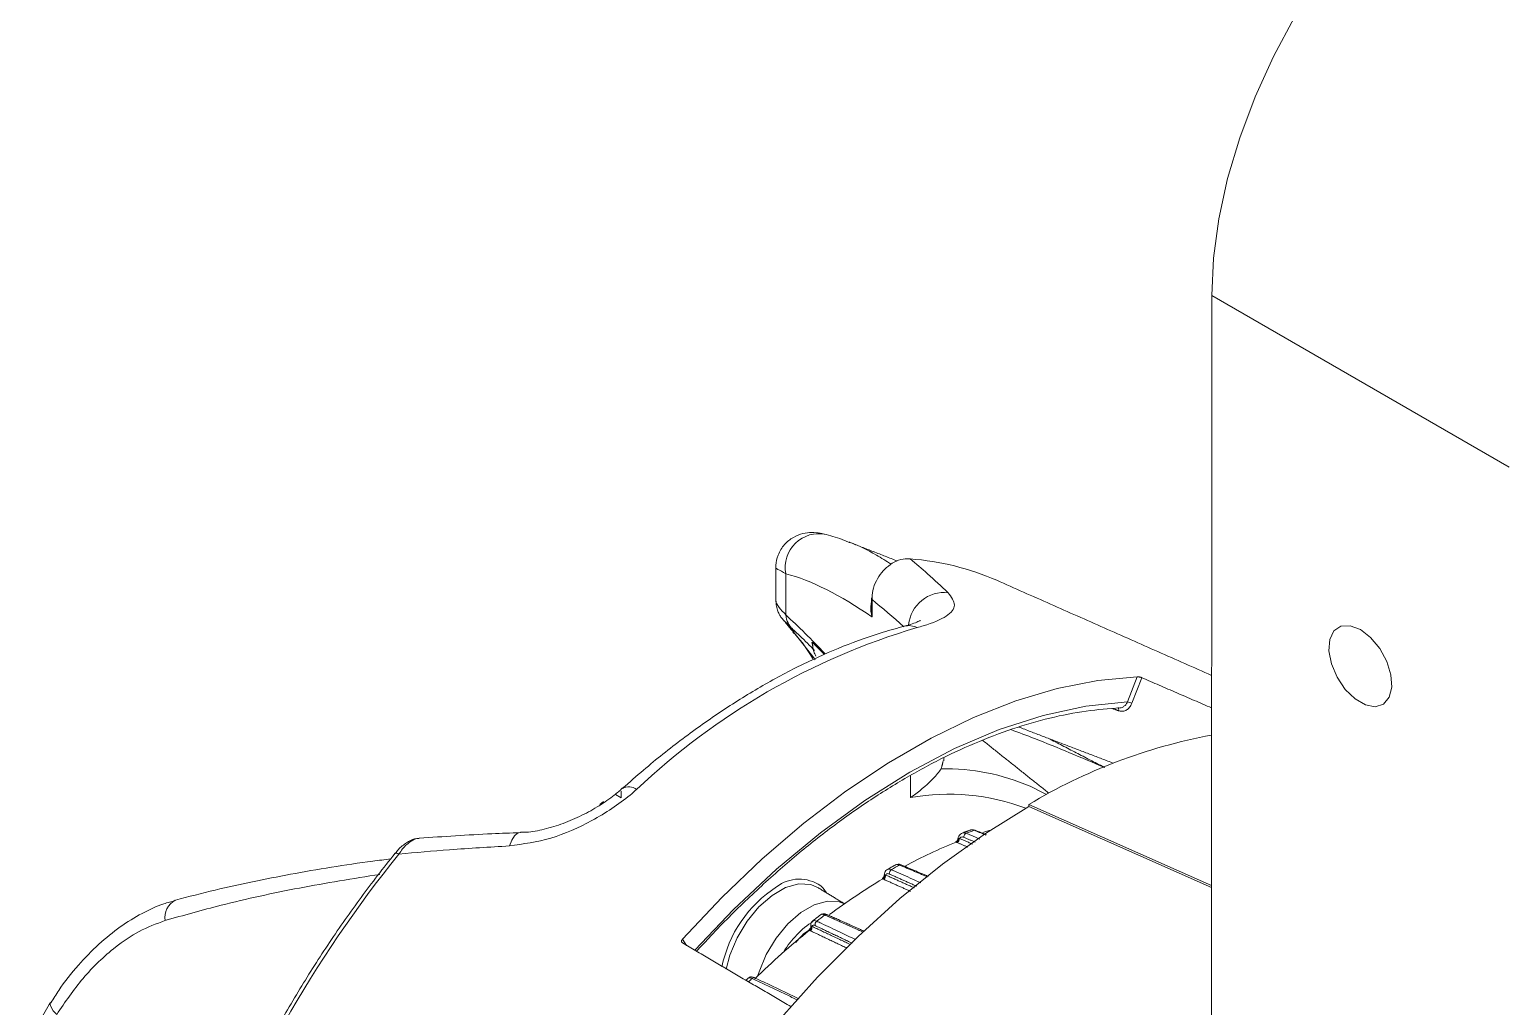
# Model space of a CAD drawing. Extents: x 12.1 to 108.7, y 1 to 80.4.
# Drawn here: x 14.277 to 18.652, y 66.046 to 68.95 of the extents above; entities that cross this region are included whole.
import ezdxf

# ---------------------------------------------------------------- set-up
doc = ezdxf.new("R2010")
doc.units = 0
doc.header["$MEASUREMENT"] = 0
doc.linetypes.add('SLD-Solid', pattern=[0])
doc.layers.add('OBJECT', color=7, linetype='CONTINUOUS')

msp = doc.modelspace()

# ---------------------------------------------------------------- linework, layer by layer
at = {"layer": 'OBJECT', "linetype": 'SLD-Solid', "lineweight": 15}
for p, q in [((17.7905, 68.1588), (17.7896, 61.8223)), ((18.6744, 67.6484), (17.7905, 68.1588)), ((16.5249, 67.3321), (16.5249, 67.2094)), ((16.781, 67.255), (16.781, 67.2035)), ((17.5402, 66.9514), (17.5691, 67.026)), ((17.5827, 67.0231), (17.5531, 66.9469)), ((17.4947, 66.7703), (17.4979, 66.7687)), ((16.8953, 66.6667), (16.8953, 66.7318)), ((16.0358, 66.6854), (16.0358, 66.6655)), ((15.9718, 66.6458), (15.9828, 66.6548)), ((16.0182, 66.6757), (16.0358, 66.6655)), ((17.2468, 66.6461), (17.2468, 66.6401)), ((17.7903, 66.4052), (17.2468, 66.6461)), ((17.7903, 66.3992), (17.2468, 66.6401)), ((16.23, 66.2275), (16.2173, 66.2456))]:
    msp.add_line(p, q, dxfattribs=at)
at = {"layer": 'OBJECT', "linetype": 'SLD-Solid', "lineweight": 15, "flags": 128}
for points in [[(18.6307, 69.6137), (18.5367, 69.5533), (18.4438, 69.4815), (18.3533, 69.3991), (18.2662, 69.3072), (18.1838, 69.207), (18.1069, 69.0997), (18.0367, 68.9867), (17.9739, 68.8693), (17.9194, 68.7492), (17.8738, 68.6277), (17.8377, 68.5064), (17.8116, 68.3868), (17.7958, 68.2704), (17.7905, 68.1588)], [(16.5471, 67.16), (16.5397, 67.1672), (16.5365, 67.1711)], [(18.2324, 67.1659), (18.2019, 67.1776), (18.1748, 67.1763), (18.1539, 67.1622), (18.1415, 67.1367), (18.139, 67.1027), (18.1465, 67.0638), (18.1634, 67.0242), (18.1877, 66.9883), (18.2169, 66.9599), (18.2478, 66.9421), (18.2769, 66.9368), (18.3013, 66.9446), (18.3181, 66.9647), (18.3257, 66.9949), (18.3232, 67.0318), (18.3108, 67.0716), (18.2899, 67.1098), (18.2628, 67.1425), (18.2324, 67.1659)], [(16.612, 67.0764), (16.6083, 67.0819), (16.5471, 67.16)], [(16.2173, 66.2456), (16.3343, 66.3697), (16.4548, 66.4849), (16.5781, 66.5905), (16.7034, 66.6859), (16.8298, 66.7704), (16.9566, 66.8437), (17.0831, 66.9051), (17.2083, 66.9543), (17.3316, 66.991), (17.4521, 67.015), (17.5691, 67.026)], [(16.2545, 66.2135), (16.3697, 66.3341), (16.4972, 66.4536), (16.6275, 66.5619), (16.7599, 66.6582), (16.8932, 66.7419), (17.0265, 66.8122), (17.1589, 66.8687), (17.2893, 66.9109), (17.4167, 66.9385), (17.5402, 66.9514)], [(17.5135, 66.9248), (17.5139, 66.9268), (17.5141, 66.9287), (17.5139, 66.9305), (17.5135, 66.932), (17.5128, 66.9333), (17.512, 66.9342), (17.5112, 66.9346)], [(17.251, 66.7002), (17.2879, 66.6823), (17.2998, 66.6758)], [(17.2468, 66.6401), (17.118, 66.5599), (16.99, 66.4684), (16.8636, 66.3663), (16.7396, 66.2541), (16.6187, 66.1326), (16.5018, 66.0025), (16.3895, 65.8646), (16.2825, 65.7198), (16.1816, 65.569), (16.0873, 65.4131), (16.0001, 65.2531), (15.9208, 65.09), (15.8497, 64.9248), (15.7873, 64.7585)], [(15.736, 66.5626), (15.7277, 66.5606), (15.7182, 66.553), (15.71, 66.5403), (15.7034, 66.5231)], [(17.1331, 66.5699), (17.1224, 66.5667), (17.11, 66.5628)], [(15.3637, 66.5013), (15.3643, 66.5018), (15.3659, 66.502), (15.3683, 66.5015), (15.3712, 66.5004), (15.3748, 66.4987)], [(16.6194, 66.3996), (16.5988, 66.4083), (16.5634, 66.4103), (16.5243, 66.3993), (16.484, 66.376), (16.4449, 66.3419), (16.4096, 66.299), (16.3802, 66.2502), (16.3585, 66.1983), (16.3477, 66.1565)], [(16.6284, 66.4042), (16.6355, 66.3973), (16.6459, 66.3835)], [(16.4419, 66.1384), (16.4452, 66.1491), (16.4667, 66.2004), (16.4958, 66.2489), (16.5308, 66.2913), (16.5695, 66.3252), (16.6095, 66.3482), (16.6482, 66.3591), (16.6833, 66.3571), (16.6993, 66.3509)], [(14.3394, 66.0573), (14.3383, 66.0515), (14.3411, 66.0434), (14.3477, 66.0334), (14.3577, 66.022)]]:
    msp.add_lwpolyline(points, dxfattribs=at)
at = {"layer": 'OBJECT', "linetype": 'SLD-Solid', "lineweight": 15}
for centre, radius, start, end in [((16.6225, 67.3514), 0.0995, 77.2261, 191.1874), ((16.8366, 66.5916), 0.7867, 66.3926, 85.7573), ((16.7902, 67.261), 0.0111, 180.7199, 213.2497), ((16.996, 67.1695), 0.1068, 84.0344, 174.1141), ((16.5919, 67.2155), 0.0673, 185.1393, 227.0104), ((17.5056, 65.1864), 2.0717, 106.5663, 133.4284), ((16.8905, 67.1217), 0.056, 64.1475, 103.6629), ((17.5343, 66.9137), 0.0381, 60.4843, 81.2264), ((18.0924, 65.2371), 1.6433, 100.5928, 120.9712), ((17.0011, 66.1223), 0.6297, 66.6121, 91.3198), ((16.058, 66.6607), 0.0382, 52.3091, 119.4778), ((17.0087, 66.0163), 0.6603, 69.6394, 99.8928), ((17.067, 66.5487), 0.0135, 117.0699, 179.6107), ((17.5231, 65.3597), 1.2869, 109.9278, 111.0508), ((17.0862, 66.5654), 0.00453, 69.1701, 112.6349), ((17.5703, 65.1872), 1.451, 111.8105, 118.4503), ((17.0271, 66.5461), 0.0124, 289.3937, 355.1738), ((17.0275, 66.5451), 0.0135, 297.5593, 359.5279), ((18.2568, 64.1712), 3.7045, 141.0762, 159.8067), ((17.7029, 64.9829), 1.705, 119.5318, 120.4628), ((16.8655, 66.462), 0.0052, 69.7257, 123.9462), ((16.5648, 66.314), 0.1104, 54.8272, 127.7303), ((17.7882, 64.8071), 1.8894, 121.0823, 126.8614), ((16.8072, 66.4367), 0.0127, 295.7904, 0.4154), ((16.8076, 66.4354), 0.0139, 303.696, 4.9162), ((16.8462, 66.4409), 0.0138, 123.2501, 184.9599), ((16.6969, 66.0907), 0.3692, 122.7276, 168.6613), ((14.7376, 66.3098), 0.0586, 117.726, 188.4501), ((16.7598, 66.0632), 0.2815, 123.0367, 148.8152), ((16.6251, 66.289), 0.0135, 128.3304, 191.5146), ((17.9582, 64.606), 2.1605, 127.5889, 128.3839), ((16.6444, 66.3136), 0.00603, 71.0211, 133.2332), ((18.0635, 64.4527), 2.3383, 128.9012, 134.226), ((16.5887, 66.2831), 0.0124, 301.0858, 6.713), ((16.5891, 66.2815), 0.0135, 308.7502, 11.5074), ((18.2342, 64.2924), 2.5785, 134.5778, 134.8925), ((16.4298, 66.1249), 0.00675, 71.3804, 142.1104)]:
    msp.add_arc(centre, radius, start, end, dxfattribs=at)
for centre, major_axis, ratio, start_param, end_param in [((18.1257, 63.6442), (-1.8008, 3.6781), 0.229586, 5.893384, 6.086386), ((17.9585, 63.9094), (-1.714, 3.5313), 0.23222, 5.765074, 5.827045), ((17.2504, 65.0326), (-1.1587, 2.3666), 0.229586, 5.646817, 5.753647)]:
    msp.add_ellipse(centre, major_axis=major_axis, ratio=ratio, start_param=start_param, end_param=end_param, dxfattribs=at)
for points, knots in [([(16.6443, 67.4483), (16.6387, 67.4498), (16.6265, 67.453), (16.6046, 67.4555), (16.5757, 67.4528), (16.5463, 67.4416), (16.5188, 67.4195), (16.501, 67.3896), (16.4944, 67.3635), (16.4952, 67.3515), (16.4954, 67.3485)], [0, 0, 0, 0, 0.133677, 0.296524, 0.422018, 0.551995, 0.686147, 0.83398, 0.958067, 1, 1, 1, 1]), ([(16.7128, 67.4252), (16.7082, 67.4273), (16.6857, 67.4373), (16.6627, 67.4436), (16.6445, 67.4485)], [0, 0, 0, 0, 0.207664, 1, 1, 1, 1]), ([(16.7132, 67.4258), (16.7138, 67.4256), (16.74, 67.4171), (16.7816, 67.3962), (16.8234, 67.3696), (16.8382, 67.3601)], [0, 0, 0, 0, 0.0130429, 0.6508641, 1, 1, 1, 1]), ([(16.5249, 67.3321), (16.5156, 67.3372), (16.4975, 67.3472), (16.496, 67.3481), (16.4953, 67.3485)], [0, 0, 0, 0, 0.511812, 1, 1, 1, 1]), ([(16.8948, 67.3761), (16.8898, 67.3765), (16.8766, 67.3773), (16.8541, 67.371), (16.8298, 67.3564), (16.8091, 67.3359), (16.7928, 67.3107), (16.7821, 67.2823), (16.7813, 67.264), (16.781, 67.255)], [0, 0, 0, 0, 0.099425, 0.265865, 0.416098, 0.557611, 0.700775, 0.851617, 1, 1, 1, 1]), ([(16.8948, 67.3761), (16.9119, 67.3617), (16.9491, 67.3302), (16.9868, 67.2948), (17.0071, 67.2757)], [0, 0, 0, 0, 0.460735, 1, 1, 1, 1]), ([(16.4949, 67.2509), (16.4949, 67.2509), (16.4945, 67.2509), (16.495, 67.2503), (16.4953, 67.2498)], [0, 0, 0, 0, 0.276473, 1, 1, 1, 1]), ([(16.4953, 67.2498), (16.4966, 67.2452), (16.4988, 67.2376), (16.5175, 67.2174), (16.5249, 67.2094)], [0, 0, 0, 0, 0.606462, 1, 1, 1, 1]), ([(16.4963, 67.2508), (16.4961, 67.2486), (16.4954, 67.2407), (16.4982, 67.2282), (16.5029, 67.2153), (16.508, 67.2064), (16.5117, 67.2013), (16.5136, 67.1989), (16.515, 67.1972), (16.5168, 67.1952), (16.5197, 67.192), (16.527, 67.1846), (16.5368, 67.1748), (16.5467, 67.1659), (16.5484, 67.1644)], [0, 0, 0, 0, 0.0303725, 0.105696, 0.1676802, 0.2150781, 0.2431622, 0.2602306, 0.2798529, 0.3141226, 0.4044475, 0.6568637, 0.9423455, 1, 1, 1, 1]), ([(16.781, 67.2035), (16.7809, 67.2036), (16.7782, 67.2145), (16.7752, 67.2315), (16.7795, 67.2476), (16.781, 67.2529)], [0, 0, 0, 0, 0.00844, 0.671735, 1, 1, 1, 1]), ([(17.0071, 67.2757), (17.0164, 67.2631), (17.035, 67.2378), (17.0068, 67.2053), (16.9582, 67.1838), (16.9211, 67.1738), (16.9149, 67.1721)], [0, 0, 0, 0, 0.304165, 0.612213, 0.935018, 1, 1, 1, 1]), ([(16.7797, 67.2296), (16.7797, 67.221), (16.7798, 67.2122), (16.7809, 67.2036), (16.781, 67.2035)], [0, 0, 0, 0, 0.982485, 1, 1, 1, 1]), ([(16.8773, 67.1761), (16.8563, 67.1704), (16.7962, 67.1539), (16.6957, 67.118), (16.576, 67.065), (16.4561, 67.0011), (16.3366, 66.9271), (16.2181, 66.843), (16.1191, 66.7643), (16.0602, 66.7125), (16.0395, 66.6943)], [0, 0, 0, 0, 0.075265, 0.216237, 0.357452, 0.498908, 0.640452, 0.781965, 0.923398, 1, 1, 1, 1]), ([(16.5198, 67.192), (16.5202, 67.1916), (16.5217, 67.1898), (16.5268, 67.1838), (16.5336, 67.1745), (16.5362, 67.1709)], [0, 0, 0, 0, 0.162531, 0.680796, 1, 1, 1, 1]), ([(16.5252, 67.1874), (16.526, 67.1865), (16.5278, 67.1846), (16.538, 67.1722), (16.5453, 67.1623), (16.5471, 67.16)], [0, 0, 0, 0, 0.409877, 0.86066, 1, 1, 1, 1]), ([(16.546, 67.1663), (16.5603, 67.1531), (16.5816, 67.1336), (16.6033, 67.1109), (16.6105, 67.1035)], [0, 0, 0, 0, 0.672182, 1, 1, 1, 1]), ([(16.9245, 67.193), (16.9247, 67.1932), (16.9259, 67.1941), (16.9181, 67.1894), (16.9026, 67.1832), (16.8851, 67.1785), (16.8767, 67.1762)], [0, 0, 0, 0, 0.0778804, 0.3741606, 0.6977859, 1, 1, 1, 1]), ([(16.5459, 67.1592), (16.5487, 67.1561), (16.5695, 67.1329), (16.5904, 67.1063), (16.6055, 67.0783), (16.6064, 67.0767)], [0, 0, 0, 0, 0.12717, 0.950155, 1, 1, 1, 1]), ([(16.6026, 67.128), (16.6026, 67.128), (16.6027, 67.1281), (16.6027, 67.1282), (16.6029, 67.1284), (16.6031, 67.1282), (16.6032, 67.1281)], [0, 0, 0, 0, 0.054632, 0.112789, 0.5532177, 1, 1, 1, 1]), ([(16.6049, 67.1173), (16.6046, 67.1181), (16.6032, 67.1212), (16.6029, 67.1251), (16.6026, 67.128)], [0, 0, 0, 0, 0.277351, 1, 1, 1, 1]), ([(16.6032, 67.1281), (16.6033, 67.1279), (16.6036, 67.1268), (16.6041, 67.1234), (16.6049, 67.1163), (16.6062, 67.1084), (16.6088, 67.0972), (16.612, 67.0912), (16.6143, 67.0868)], [0, 0, 0, 0, 0.012233, 0.072971, 0.195883, 0.441707, 0.59249, 1, 1, 1, 1]), ([(16.6401, 67.0916), (16.6283, 67.1035), (16.616, 67.1158), (16.6038, 67.1276), (16.6032, 67.1281)], [0, 0, 0, 0, 0.9567923, 1, 1, 1, 1]), ([(17.5691, 67.026), (17.5699, 67.026), (17.5716, 67.026), (17.5748, 67.0255), (17.5781, 67.0247), (17.5808, 67.0239), (17.5822, 67.0233), (17.5827, 67.0231)], [0, 0, 0, 0, 0.219651, 0.439264, 0.659733, 0.880541, 1, 1, 1, 1]), ([(17.5531, 66.9469), (17.5526, 66.9457), (17.5505, 66.9404), (17.5448, 66.9323), (17.5352, 66.9253), (17.5242, 66.9222), (17.5171, 66.9239), (17.5135, 66.9248)], [0, 0, 0, 0, 0.068408, 0.302347, 0.535425, 0.767696, 1, 1, 1, 1]), ([(17.5176, 66.9336), (17.5177, 66.9336), (17.5205, 66.9331), (17.5262, 66.9354), (17.5336, 66.9404), (17.538, 66.9465), (17.5398, 66.9505), (17.5402, 66.9514)], [0, 0, 0, 0, 0.007275, 0.307417, 0.608882, 0.911528, 1, 1, 1, 1]), ([(16.2598, 66.21), (16.2717, 66.2231), (16.3188, 66.2747), (16.4034, 66.3597), (16.5143, 66.4613), (16.6273, 66.5542), (16.7416, 66.6379), (16.8566, 66.7119), (16.9717, 66.776), (17.086, 66.8296), (17.199, 66.8726), (17.3099, 66.9045), (17.4168, 66.926), (17.4845, 66.9307), (17.5176, 66.933)], [0, 0, 0, 0, 0.030069, 0.118703, 0.207328, 0.295927, 0.384498, 0.47304, 0.561557, 0.650057, 0.738552, 0.827059, 0.915612, 1, 1, 1, 1]), ([(17.4727, 66.7559), (17.4028, 66.7857), (17.3089, 66.8256), (17.2173, 66.8601), (17.1939, 66.8689)], [0, 0, 0, 0, 0.744418, 1, 1, 1, 1]), ([(16.8953, 66.6667), (16.8954, 66.6668), (16.8995, 66.6695), (16.9259, 66.688), (16.9634, 66.7223), (16.9795, 66.7428), (16.9866, 66.7518)], [0, 0, 0, 0, 0.004006, 0.088611, 0.60187, 1, 1, 1, 1]), ([(15.7034, 66.5231), (15.7444, 66.5288), (15.8269, 66.5404), (15.9526, 66.5967), (16.0361, 66.6515), (16.0749, 66.6853), (16.0814, 66.6909)], [0, 0, 0, 0, 0.304165, 0.612213, 0.935018, 1, 1, 1, 1]), ([(16.0388, 66.6944), (16.031, 66.6874), (16.0109, 66.6693), (15.97, 66.6416), (15.9189, 66.6129), (15.8633, 66.5888), (15.8075, 66.572), (15.7638, 66.5636), (15.7419, 66.5635), (15.736, 66.5635)], [0, 0, 0, 0, 0.101335, 0.262807, 0.430262, 0.602872, 0.773925, 0.939059, 1, 1, 1, 1]), ([(15.7355, 66.5626), (15.7075, 66.5616), (15.6068, 66.5578), (15.5071, 66.5509), (15.4352, 66.5459)], [0, 0, 0, 0, 0.278601, 1, 1, 1, 1]), ([(17.0494, 66.5609), (17.0475, 66.5602), (17.0431, 66.5584), (17.0388, 66.5521), (17.0363, 66.5467), (17.0363, 66.5433), (17.0363, 66.5428)], [0, 0, 0, 0, 0.263701, 0.595018, 0.946975, 1, 1, 1, 1]), ([(17.0535, 66.5488), (17.0519, 66.5493), (17.0487, 66.5503), (17.0444, 66.5489), (17.042, 66.5467), (17.0411, 66.5451), (17.041, 66.545)], [0, 0, 0, 0, 0.324211, 0.648421, 0.97265, 1, 1, 1, 1]), ([(17.0494, 66.561), (17.0508, 66.5615), (17.0543, 66.5629), (17.0584, 66.5615), (17.0608, 66.5607)], [0, 0, 0, 0, 0.403629, 1, 1, 1, 1]), ([(17.0608, 66.5607), (17.0655, 66.5587), (17.0792, 66.5529), (17.0928, 66.5472), (17.1016, 66.5434)], [0, 0, 0, 0, 0.347296, 1, 1, 1, 1]), ([(17.0878, 66.5695), (17.0875, 66.5696), (17.0847, 66.5713), (17.0793, 66.5718), (17.0749, 66.5704), (17.073, 66.5698)], [0, 0, 0, 0, 0.06422, 0.619918, 1, 1, 1, 1]), ([(17.0845, 66.5696), (17.0837, 66.5698), (17.0806, 66.571), (17.0765, 66.5716), (17.0737, 66.5701), (17.073, 66.5698)], [0, 0, 0, 0, 0.1798679, 0.7900564, 1, 1, 1, 1]), ([(15.4346, 66.5455), (15.43, 66.5451), (15.4171, 66.544), (15.3963, 66.5325), (15.3768, 66.5176), (15.3672, 66.5045), (15.3643, 66.5006)], [0, 0, 0, 0, 0.167885, 0.480623, 0.844424, 1, 1, 1, 1]), ([(15.3748, 66.4987), (15.3784, 66.5039), (15.3881, 66.518), (15.4055, 66.5345), (15.4229, 66.545), (15.4321, 66.5452), (15.4353, 66.5453)], [0, 0, 0, 0, 0.2006637, 0.5365791, 0.8397857, 1, 1, 1, 1]), ([(15.3748, 66.4987), (15.4249, 66.5033), (15.5339, 66.5132), (15.644, 66.5196), (15.7034, 66.5231)], [0, 0, 0, 0, 0.460735, 1, 1, 1, 1]), ([(17.0312, 66.5344), (17.0311, 66.5345), (17.0306, 66.5349), (17.0301, 66.5355), (17.0301, 66.5358), (17.0306, 66.5358), (17.0309, 66.5358), (17.0312, 66.5359)], [0, 0, 0, 0, 0.044972, 0.314009, 0.658354, 0.665827, 1, 1, 1, 1]), ([(17.036, 66.5431), (17.036, 66.5425), (17.0358, 66.5408), (17.0341, 66.5383), (17.032, 66.5364), (17.0306, 66.536), (17.0303, 66.5359)], [0, 0, 0, 0, 0.166241, 0.536954, 0.888481, 1, 1, 1, 1]), ([(17.0362, 66.543), (17.0363, 66.5434), (17.0364, 66.5443), (17.0374, 66.545), (17.0386, 66.5452), (17.0393, 66.5451), (17.0394, 66.5451)], [0, 0, 0, 0, 0.306762, 0.651134, 0.948343, 1, 1, 1, 1]), ([(15.3504, 66.4844), (15.3326, 66.4822), (15.2321, 66.4698), (15.0573, 66.4411), (14.8621, 66.4012), (14.7498, 66.372), (14.7104, 66.3617)], [0, 0, 0, 0, 0.081101, 0.458096, 0.809875, 1, 1, 1, 1]), ([(15.3637, 66.5013), (15.3461, 66.4792), (15.2951, 66.4153), (15.2141, 66.3047), (15.123, 66.1686), (15.0378, 66.0281), (14.9587, 65.8839), (14.8866, 65.7369), (14.8255, 65.5986), (14.7918, 65.5093), (14.777, 65.47)], [0, 0, 0, 0, 0.072016, 0.208756, 0.345507, 0.48225, 0.618993, 0.755739, 0.892496, 1, 1, 1, 1]), ([(16.8672, 66.4667), (16.867, 66.4669), (16.8642, 66.4686), (16.8587, 66.4689), (16.8527, 66.4683), (16.8504, 66.4665), (16.8501, 66.4661)], [0, 0, 0, 0, 0.05096, 0.511218, 0.919616, 1, 1, 1, 1]), ([(16.8626, 66.4663), (16.8619, 66.4666), (16.8588, 66.4678), (16.8542, 66.4684), (16.8514, 66.4668), (16.8502, 66.4661)], [0, 0, 0, 0, 0.15088, 0.662731, 1, 1, 1, 1]), ([(14.6796, 66.3012), (14.7349, 66.3167), (14.8658, 66.3535), (15.0788, 66.4001), (15.2385, 66.4258), (15.3184, 66.4386)], [0, 0, 0, 0, 0.267535, 0.633327, 1, 1, 1, 1]), ([(16.8127, 66.4252), (16.8127, 66.4253), (16.8122, 66.4258), (16.8118, 66.4266), (16.8119, 66.4273), (16.8125, 66.4276), (16.8127, 66.4277)], [0, 0, 0, 0, 0.054498, 0.380524, 0.797811, 1, 1, 1, 1]), ([(16.8173, 66.436), (16.8174, 66.4356), (16.8175, 66.4339), (16.8163, 66.4312), (16.8145, 66.4289), (16.8131, 66.4281), (16.8126, 66.4278)], [0, 0, 0, 0, 0.134862, 0.49798, 0.845534, 1, 1, 1, 1]), ([(16.8176, 66.436), (16.8175, 66.4362), (16.8175, 66.4366), (16.8182, 66.4369), (16.8192, 66.4369), (16.8198, 66.4368), (16.8199, 66.4368)], [0, 0, 0, 0, 0.184958, 0.589838, 0.939267, 1, 1, 1, 1]), ([(16.8264, 66.4525), (16.826, 66.4523), (16.8233, 66.4513), (16.8201, 66.4469), (16.8176, 66.441), (16.8177, 66.4367), (16.8178, 66.4349)], [0, 0, 0, 0, 0.074538, 0.412319, 0.744249, 1, 1, 1, 1]), ([(16.8324, 66.4397), (16.8308, 66.4402), (16.8278, 66.4412), (16.8239, 66.4401), (16.8221, 66.4381), (16.8214, 66.4367), (16.8214, 66.4366)], [0, 0, 0, 0, 0.3242108, 0.6484208, 0.9726495, 1, 1, 1, 1]), ([(16.8263, 66.4527), (16.8281, 66.4534), (16.8316, 66.4548), (16.8362, 66.4533), (16.8386, 66.4525)], [0, 0, 0, 0, 0.491664, 1, 1, 1, 1]), ([(16.8386, 66.4525), (16.8432, 66.4504), (16.8663, 66.4401), (16.8954, 66.427), (16.9199, 66.4161), (16.9258, 66.4134)], [0, 0, 0, 0, 0.159007, 0.795034, 1, 1, 1, 1]), ([(14.7106, 66.3605), (14.6989, 66.3575), (14.6649, 66.3489), (14.6096, 66.3227), (14.5447, 66.283), (14.4809, 66.2311), (14.4198, 66.1676), (14.3722, 66.1087), (14.3481, 66.0691), (14.3405, 66.0566)], [0, 0, 0, 0, 0.077103, 0.224016, 0.38186, 0.547579, 0.723713, 0.913107, 1, 1, 1, 1]), ([(14.3577, 66.022), (14.3828, 66.0588), (14.4336, 66.1334), (14.519, 66.215), (14.6028, 66.2725), (14.6537, 66.2915), (14.6796, 66.3012)], [0, 0, 0, 0, 0.296269, 0.600821, 0.797169, 1, 1, 1, 1]), ([(16.6048, 66.2998), (16.6037, 66.2989), (16.6012, 66.2969), (16.5993, 66.2918), (16.5986, 66.2876), (16.5992, 66.2852), (16.5993, 66.2848)], [0, 0, 0, 0, 0.233459, 0.568674, 0.922163, 1, 1, 1, 1]), ([(16.6118, 66.2863), (16.6104, 66.2868), (16.6074, 66.2879), (16.6041, 66.2872), (16.6027, 66.2855), (16.6023, 66.2843), (16.6023, 66.2842)], [0, 0, 0, 0, 0.324211, 0.648421, 0.97265, 1, 1, 1, 1]), ([(16.6048, 66.2998), (16.605, 66.3), (16.6061, 66.3015), (16.6101, 66.3019), (16.6145, 66.3003), (16.6167, 66.2995)], [0, 0, 0, 0, 0.0893954, 0.5446937, 1, 1, 1, 1]), ([(16.6167, 66.2995), (16.6212, 66.2974), (16.6438, 66.2867), (16.6822, 66.2685), (16.7161, 66.2524), (16.7318, 66.2449)], [0, 0, 0, 0, 0.11797, 0.589852, 1, 1, 1, 1]), ([(16.6403, 66.318), (16.6396, 66.3183), (16.6367, 66.3195), (16.6319, 66.3203), (16.6293, 66.3188), (16.628, 66.318)], [0, 0, 0, 0, 0.13551, 0.595219, 1, 1, 1, 1]), ([(16.6464, 66.3192), (16.6461, 66.3193), (16.6434, 66.321), (16.6383, 66.3216), (16.6319, 66.3209), (16.6291, 66.3187), (16.6282, 66.318)], [0, 0, 0, 0, 0.044291, 0.467948, 0.808379, 1, 1, 1, 1]), ([(16.2173, 66.2456), (16.2166, 66.2448), (16.2153, 66.2431), (16.2146, 66.2403), (16.2148, 66.2377), (16.2159, 66.2359), (16.217, 66.2352), (16.2174, 66.2349)], [0, 0, 0, 0, 0.219651, 0.439264, 0.659733, 0.880541, 1, 1, 1, 1]), ([(16.602, 66.2777), (16.5934, 66.2726), (16.5763, 66.2626), (16.562, 66.245), (16.5549, 66.2363)], [0, 0, 0, 0, 0.506399, 1, 1, 1, 1]), ([(16.5951, 66.2725), (16.595, 66.2725), (16.5945, 66.2731), (16.5942, 66.2741), (16.5946, 66.2754), (16.5955, 66.2761), (16.5959, 66.2765)], [0, 0, 0, 0, 0.044972, 0.314009, 0.658354, 1, 1, 1, 1]), ([(16.599, 66.2848), (16.5991, 66.2842), (16.5993, 66.2824), (16.5984, 66.2795), (16.5969, 66.2772), (16.5959, 66.2765), (16.5957, 66.2764)], [0, 0, 0, 0, 0.188614, 0.567279, 0.911521, 1, 1, 1, 1]), ([(16.5992, 66.2848), (16.5991, 66.2848), (16.599, 66.2849), (16.5995, 66.2849), (16.6003, 66.2847), (16.6009, 66.2845), (16.601, 66.2845)], [0, 0, 0, 0, 0.043607, 0.518704, 0.928735, 1, 1, 1, 1]), ([(16.4319, 66.1312), (16.4317, 66.1314), (16.4289, 66.1331), (16.4241, 66.134), (16.4174, 66.1334), (16.4143, 66.131), (16.4129, 66.1299)], [0, 0, 0, 0, 0.038751, 0.456449, 0.759368, 1, 1, 1, 1]), ([(16.4244, 66.1291), (16.4238, 66.1294), (16.4209, 66.1307), (16.4166, 66.1315), (16.4134, 66.1312), (16.4129, 66.13), (16.4129, 66.1299)], [0, 0, 0, 0, 0.126806, 0.556985, 0.987161, 1, 1, 1, 1]), ([(14.3396, 66.0573), (14.3383, 66.0553), (14.3251, 66.0357), (14.3033, 65.9944), (14.2859, 65.9541), (14.2767, 65.933)], [0, 0, 0, 0, 0.050839, 0.502336, 1, 1, 1, 1])]:
    msp.add_open_spline(points, degree=3, knots=knots, dxfattribs=at)
for points in [[(16.8558, 67.37), (16.7147, 67.4253)], [(16.4947, 67.3484), (16.4947, 67.2497)], [(17.7904, 67.0298), (17.1516, 67.3125)], [(16.7791, 67.2609), (16.7791, 67.2296)], [(16.7782, 67.2401), (16.7791, 67.2397)], [(16.5471, 67.16), (16.5484, 67.1611)], [(17.5827, 67.0231), (17.7904, 66.9333)], [(17.5135, 66.9248), (17.497, 66.9311)], [(17.4947, 66.7703), (17.2177, 66.8762)], [(17.3068, 66.6796), (17.1096, 66.8369)], [(17.305, 66.8429), (17.47, 66.7573)], [(16.9927, 66.7762), (16.9866, 66.7518)], [(16.9948, 66.7761), (16.9948, 66.7852)], [(17.0731, 66.5702), (17.049, 66.5612)], [(17.0879, 66.5342), (17.0535, 66.5488)], [(17.1195, 66.5553), (17.0845, 66.5696)], [(17.1208, 66.5562), (17.0878, 66.5696)], [(17.0338, 66.5331), (17.0312, 66.5344)], [(17.0658, 66.5195), (17.0338, 66.5331)], [(17.0394, 66.5451), (17.041, 66.545)], [(17.041, 66.545), (17.0795, 66.5286)], [(16.8503, 66.4666), (16.826, 66.4526)], [(16.9463, 66.4308), (16.8626, 66.4663)], [(16.9483, 66.4325), (16.8673, 66.4669)], [(16.8153, 66.4239), (16.8127, 66.4252)], [(16.8958, 66.3879), (16.8153, 66.4239)], [(16.8199, 66.4368), (16.8214, 66.4366)], [(16.8214, 66.4366), (16.9077, 66.398)], [(16.9139, 66.4032), (16.8324, 66.4397)], [(16.6993, 66.3511), (16.6194, 66.3996)], [(16.6282, 66.3184), (16.6044, 66.2998)], [(16.7216, 66.2342), (16.6118, 66.2863)], [(16.7539, 66.2673), (16.6403, 66.318)], [(16.757, 66.27), (16.6464, 66.3193)], [(16.5975, 66.271), (16.5951, 66.2725)], [(16.7071, 66.2191), (16.5975, 66.271)], [(16.601, 66.2845), (16.6023, 66.2842)], [(16.6023, 66.2842), (16.7173, 66.2297)], [(16.2174, 66.2349), (16.5393, 66.0456)], [(16.4131, 66.1302), (16.4066, 66.1237)], [(16.56, 66.065), (16.4244, 66.1291)], [(16.5638, 66.069), (16.4319, 66.1313)]]:
    msp.add_open_spline(points, degree=1, dxfattribs=at)

doc.saveas('drawing.dxf')
